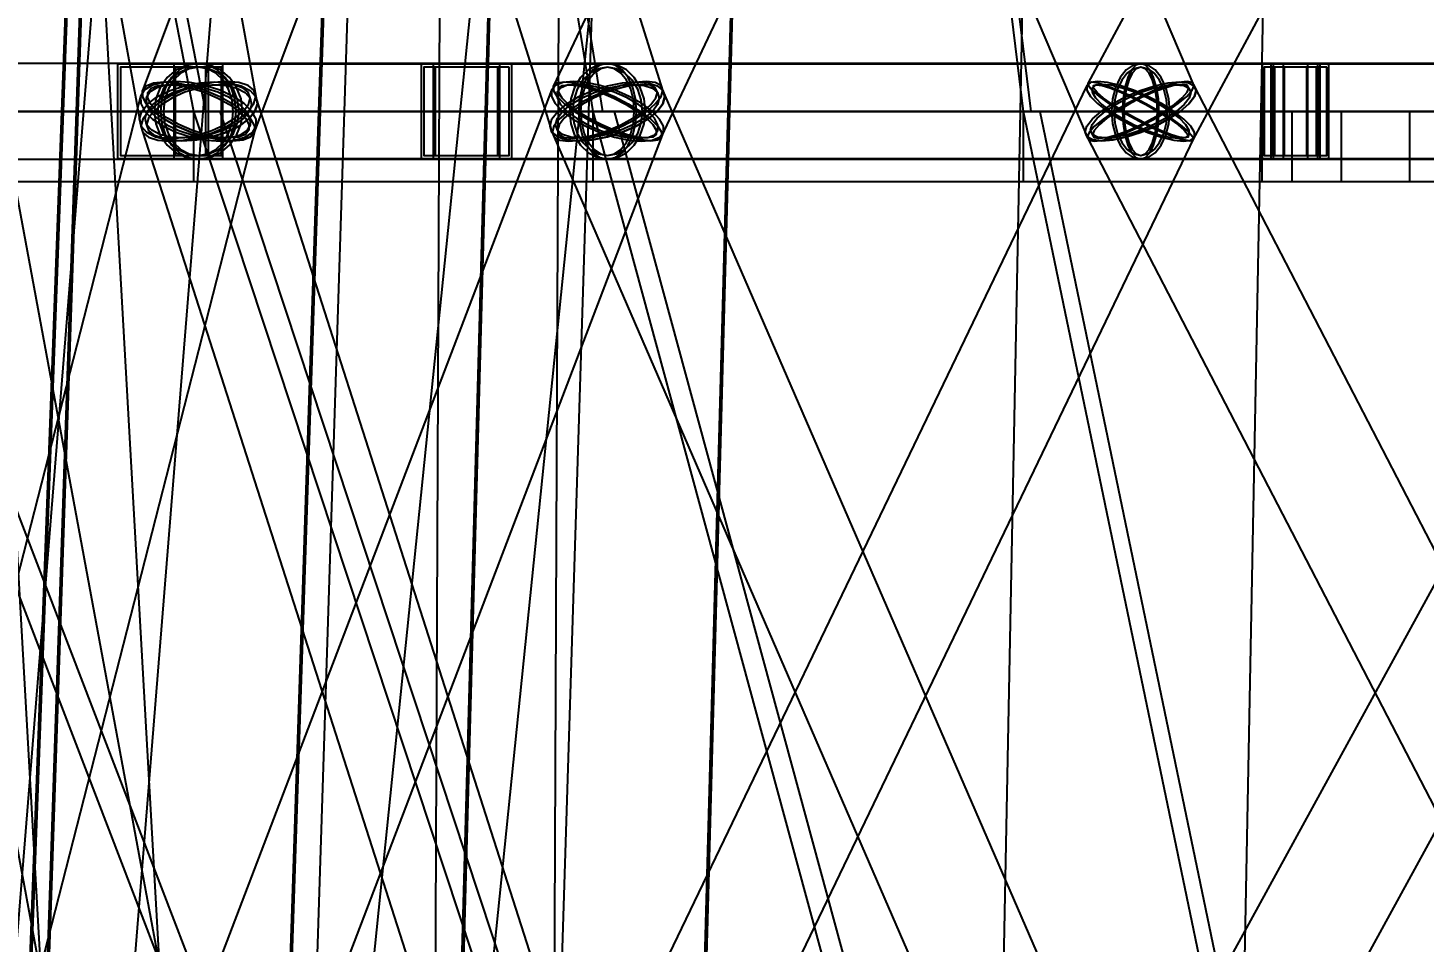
# Model space of a CAD drawing. Header units: millimetres. Extents: x -123812 to 252100, y -3000 to 639000.
# Drawn here: x -10203 to -4267, y 441468 to 445355 of the extents above; entities that cross this region are included whole.
import ezdxf

# ---------------------------------------------------------------- set-up
doc = ezdxf.new("R2010")
doc.units = ezdxf.units.MM
for name, color, linetype, lineweight in [('D-STR-DECK', 7, 'Continuous', 25), ('D-STR-DIM', 7, 'Continuous', 13), ('D-STR-STRC', 7, 'Continuous', 25)]:
    doc.layers.add(name, color=color, linetype=linetype, lineweight=lineweight)
doc.styles.add('OpenSansCondensed-Light', font='OpenSansCondensed-Light.ttf')
doc.styles.add('TOWER_UNICODE', font='Arial Unicode.ttf')
doc.dimstyles.new('EZDXF', dxfattribs={"dimtxt": 0.25, "dimasz": 0.175, "dimexe": 0.375, "dimexo": 0.125, "dimgap": 0.1, "dimtad": 1, "dimlfac": 100, "dimzin": 12, "dimdsep": 46, "dimtxsty": 'OpenSansCondensed-Light', "dimblk": 'ARCHTICK', "dimcen": 2.5, "dimazin": 3, "dimtfac": 0.5, "dimtmove": 2, "dimatfit": 3})

# ---------------------------------------------------------------- blocks, each defined once
blk = doc.blocks.new('_ARCHTICK')
at = {"color": 0, "linetype": 'BYBLOCK', "const_width": 0.15}
blk.add_lwpolyline([(-0.5, -0.5), (0.5, 0.5)], dxfattribs=at)

msp = doc.modelspace()

# ---------------------------------------------------------------- linework, layer by layer
at = {"layer": 'D-STR-DECK'}
for points in [[(-11030.9, 445000), (-13293.6, 455000), (-11396, 455000), (-9448, 445000)], [(-11030.9, 445000), (-13293.6, 455000), (-11396, 455000), (-9448, 445000)], [(-9496.7, 445000), (-11444.7, 455000), (-9360, 455000), (-7760, 445000)], [(-9496.7, 445000), (-11444.7, 455000), (-9360, 455000), (-7760, 445000)], [(-7800, 445000), (-9400, 455000), (-7163.8, 455000), (-5939.2, 445000)], [(-7800, 445000), (-9400, 455000), (-7163.8, 455000), (-5939.2, 445000)], [(-5969.9, 445000), (-7194.4, 455000), (-4845.1, 455000), (-4016.9, 445000)], [(-5969.9, 445000), (-7194.4, 455000), (-4845.1, 455000), (-4016.9, 445000)], [(-15600, 444700), (-15600, 445000), (-4957.2, 445000), (-4957.2, 444700)], [(-15600, 444700), (-15600, 445000), (-4957.2, 445000), (-4957.2, 444700)], [(-15466.5, 444700), (-15466.5, 445000), (-4829.6, 445000), (-4829.6, 444700)], [(-15466.5, 444700), (-15466.5, 445000), (-4829.6, 445000), (-4829.6, 444700)], [(-15068.4, 444700), (-15068.4, 445000), (-4619.4, 445000), (-4619.4, 444700)], [(-15068.4, 444700), (-15068.4, 445000), (-4619.4, 445000), (-4619.4, 444700)], [(-14412.5, 444700), (-14412.5, 445000), (-4330.1, 445000), (-4330.1, 444700)], [(-14412.5, 444700), (-14412.5, 445000), (-4330.1, 445000), (-4330.1, 444700)], [(-13510, 444700), (-13510, 445000), (-3966.8, 445000), (-3966.8, 444700)], [(-13510, 444700), (-13510, 445000), (-3966.8, 445000), (-3966.8, 444700)], [(-9361.6, 438000), (-12376.3, 445000), (-10903.6, 445000), (-8216.6, 438000)], [(-9361.6, 438000), (-12376.3, 445000), (-10903.6, 445000), (-8216.6, 438000)], [(-12376.3, 444700), (-12376.3, 445000), (-3535.5, 445000), (-3535.5, 444700)], [(-12376.3, 444700), (-12376.3, 445000), (-3535.5, 445000), (-3535.5, 444700)], [(-8343.9, 438000), (-11030.9, 445000), (-9387.1, 445000), (-7073.8, 438000)], [(-8343.9, 438000), (-11030.9, 445000), (-9387.1, 445000), (-7073.8, 438000)], [(-11030.9, 444700), (-11030.9, 445000), (-3043.8, 445000), (-3043.8, 444700)], [(-11030.9, 444700), (-11030.9, 445000), (-3043.8, 445000), (-3043.8, 444700)], [(-7183.4, 438000), (-9496.7, 445000), (-7710, 445000), (-5810, 438000)], [(-7183.4, 438000), (-9496.7, 445000), (-7710, 445000), (-5810, 438000)], [(-9496.7, 444700), (-9496.7, 445000), (-2500, 445000), (-2500, 444700)], [(-9496.7, 444700), (-9496.7, 445000), (-2500, 445000), (-2500, 444700)], [(-5900, 438000), (-7800, 445000), (-5901, 445000), (-4446.8, 438000)], [(-5900, 438000), (-7800, 445000), (-5901, 445000), (-4446.8, 438000)], [(-7800, 444700), (-7800, 445000), (-1913.4, 445000), (-1913.4, 444700)], [(-7800, 444700), (-7800, 445000), (-1913.4, 445000), (-1913.4, 444700)], [(-4515.7, 438000), (-5969.9, 445000), (-3991, 445000), (-3007.5, 438000)], [(-4515.7, 438000), (-5969.9, 445000), (-3991, 445000), (-3007.5, 438000)], [(-5969.9, 444700), (-5969.9, 445000), (-1294.1, 445000), (-1294.1, 444700)], [(-5969.9, 444700), (-5969.9, 445000), (-1294.1, 445000), (-1294.1, 444700)]]:
    msp.add_lwpolyline(points, close=True, dxfattribs=at)
at = {"layer": 'D-STR-STRC'}
for points in [[(-7839.4, 450088.7), (-9716.2, 445088.7), (-9716.2, 445062.7), (-9700, 445032.5), (-9668.7, 445000), (-9624.4, 444967.5), (-9570.2, 444937.3), (-9509.6, 444911.3), (-9446.9, 444891.4), (-9386.4, 444878.9), (-9332.1, 444874.6), (-9287.8, 444878.9), (-9256.4, 444891.4), (-9240.1, 444911.3), (-7363.4, 449911.3)], [(-5604.6, 450108.6), (-7968.5, 445108.6), (-7968.4, 445088.7), (-7952.6, 445062.7), (-7922.3, 445032.5), (-7879.5, 445000), (-7827.1, 444967.5), (-7768.7, 444937.3), (-7708.2, 444911.3), (-7649.9, 444891.4), (-7597.6, 444878.9), (-7554.9, 444874.6), (-7524.8, 444878.9), (-7509.3, 444891.4), (-5145.4, 449891.4)], [(-7828.9, 449891.4), (-5699.7, 444891.4), (-5675.8, 444878.9), (-5637.9, 444874.6), (-5588.8, 444878.9), (-5531.8, 444891.4), (-5470.6, 444911.3), (-5409.6, 444937.3), (-5352.9, 444967.5), (-5304.3, 445000), (-5267.1, 445032.5), (-5243.9, 445062.7), (-5236.3, 445088.7), (-5244.7, 445108.6), (-7373.9, 450108.6)], [(-3005.5, 450121.1), (-5695.4, 445121.1), (-5694, 445108.6), (-5677.6, 445088.7), (-5647.1, 445062.7), (-5604.7, 445032.5), (-5553.3, 445000), (-5496.3, 444967.5), (-5437.7, 444937.3), (-5381.5, 444911.3), (-5331.4, 444891.4), (-5291, 444878.9), (-5262.9, 444874.6), (-5249, 444878.9), (-2559.1, 449878.9)], [(-11069.6, 424979.8), (-9056.6, 449979.8), (-9065.2, 449986.6), (-9090.5, 449994.3), (-9130.7, 450002.5), (-9183.2, 450010.4), (-9244.2, 450017.6), (-9309.8, 450023.7), (-9375.3, 450028.1), (-9436.4, 450030.6), (-9488.8, 450031), (-9529, 450029.3), (-9554.3, 450025.7), (-9563, 450020.2), (-11576, 425020.2)], [(-8719.4, 425014.2), (-10130.1, 450014.2), (-10138.7, 450020), (-10164.1, 450024.4), (-10204.4, 450027.2), (-10256.9, 450028.1), (-10318.1, 450027.1), (-10383.7, 450024.3), (-10449.3, 450019.8), (-10510.5, 450013.9), (-10563, 450007.1), (-10603.3, 449999.8), (-10628.7, 449992.6), (-10637.3, 449985.8), (-9226.6, 424985.8)], [(-10634.5, 449967.5), (-9728.9, 444967.5), (-9721.9, 444937.3), (-9698.2, 444911.3), (-9659.6, 444891.4), (-9608.5, 444878.9), (-9548.6, 444874.6), (-9483.9, 444878.9), (-9418.8, 444891.4), (-9357.8, 444911.3), (-9304.9, 444937.3), (-9263.9, 444967.5), (-9237.4, 445000), (-9227.4, 445032.5), (-10132.9, 450032.5)], [(-9899, 424974.3), (-7348.7, 449974.3), (-7357.3, 449979.8), (-7382.6, 449986.6), (-7422.7, 449994.3), (-7475.1, 450002.4), (-7536, 450010.4), (-7601.4, 450017.6), (-7666.8, 450023.7), (-7727.7, 450028.1), (-7780.1, 450030.6), (-7820.2, 450031), (-7845.5, 450029.3), (-7854.1, 450025.7), (-10404.4, 425025.7)], [(-9554.1, 449937.3), (-7983.2, 444937.3), (-7974.9, 444911.3), (-7950.5, 444891.4), (-7911.7, 444878.9), (-7861.1, 444874.6), (-7802.2, 444878.9), (-7739, 444891.4), (-7675.8, 444911.3), (-7616.8, 444937.3), (-7566.2, 444967.5), (-7527.3, 445000), (-7502.9, 445032.5), (-7494.6, 445062.7), (-9065.4, 450062.7)], [(-8034.9, 424998.9), (-7925.5, 449998.9), (-7934.1, 450008.2), (-7959.5, 450017), (-7999.9, 450024.6), (-8052.5, 450030.5), (-8113.7, 450034.4), (-8179.5, 450035.9), (-8245.2, 450034.9), (-8306.5, 450031.6), (-8359.1, 450026.1), (-8399.5, 450018.9), (-8424.8, 450010.3), (-8433.5, 450001.1), (-8542.9, 425001.1)], [(-10571.5, 444796.8), (-9478.2, 444796.8), (-9429.6, 444803.7), (-9384.3, 444824), (-9345.4, 444856.3), (-9315.6, 444898.4), (-9296.8, 444947.4), (-9290.4, 445000), (-9296.8, 445052.6), (-9315.6, 445101.6), (-9345.4, 445143.7), (-9384.3, 445176), (-9429.6, 445196.3), (-9478.2, 445203.2), (-10571.5, 445203.2)], [(-10571.5, 444796.8), (-9478.2, 444796.8), (-9429.6, 444803.7), (-9384.3, 444824), (-9345.4, 444856.3), (-9315.6, 444898.4), (-9296.8, 444947.4), (-9290.4, 445000), (-9296.8, 445052.6), (-9315.6, 445101.6), (-9345.4, 445143.7), (-9384.3, 445176), (-9429.6, 445196.3), (-9478.2, 445203.2), (-10571.5, 445203.2)], [(-2832.6, 445203.2), (-5472.2, 445203.2), (-5492.3, 445196.3), (-5511.1, 445176), (-5527.2, 445143.7), (-5539.6, 445101.6), (-5547.3, 445052.6), (-5550, 445000), (-5547.3, 444947.4), (-5539.6, 444898.4), (-5527.2, 444856.3), (-5511.1, 444824), (-5492.3, 444803.7), (-5472.2, 444796.8), (-2832.6, 444796.8)], [(-2832.6, 445203.2), (-5472.2, 445203.2), (-5492.3, 445196.3), (-5511.1, 445176), (-5527.2, 445143.7), (-5539.6, 445101.6), (-5547.3, 445052.6), (-5550, 445000), (-5547.3, 444947.4), (-5539.6, 444898.4), (-5527.2, 444856.3), (-5511.1, 444824), (-5492.3, 444803.7), (-5472.2, 444796.8), (-2832.6, 444796.8)], [(-10513.4, 439936.5), (-9232.2, 444936.5), (-9233, 444967.1), (-9250.5, 445000), (-9283.5, 445032.9), (-9329.8, 445063.5), (-9386.2, 445089.9), (-9448.8, 445110), (-9513.5, 445122.7), (-9575.7, 445127.1), (-9631.3, 445122.7), (-9676.5, 445110), (-9708.1, 445089.9), (-9724.1, 445063.5), (-11005.3, 440063.5)], [(-9409, 439910.1), (-7501.3, 444910.1), (-7501.1, 444936.5), (-7517.1, 444967.1), (-7548.1, 445000), (-7592.2, 445032.9), (-7646.3, 445063.5), (-7706.7, 445089.9), (-7769.3, 445110), (-7829.8, 445122.7), (-7884.1, 445127.1), (-7928.5, 445122.7), (-7960, 445110), (-7976.5, 445089.9), (-9884.1, 440089.9)], [(-7640.7, 440089.9), (-9242.5, 445089.9), (-9266.9, 445110), (-9305.7, 445122.7), (-9356.2, 445127.1), (-9415.1, 445122.7), (-9478.3, 445110), (-9541.4, 445089.9), (-9600.3, 445063.5), (-9650.8, 445032.9), (-9689.5, 445000), (-9713.9, 444967.1), (-9722.2, 444936.5), (-9713.9, 444910.1), (-8112.1, 439910.1)], [(-7647.5, 439890), (-5243.3, 444890), (-5243.2, 444910.1), (-5258.7, 444936.5), (-5288.8, 444967.1), (-5331.4, 445000), (-5383.6, 445032.9), (-5441.8, 445063.5), (-5502.1, 445089.9), (-5560.3, 445110), (-5612.6, 445122.7), (-5655.2, 445127.1), (-5685.5, 445122.7), (-5701.1, 445110), (-8105.3, 440110)], [(-5342.5, 440110), (-7512, 445110), (-7535.9, 445122.7), (-7573.7, 445127.1), (-7622.8, 445122.7), (-7679.7, 445110), (-7740.7, 445089.9), (-7801.6, 445063.5), (-7858.2, 445032.9), (-7906.6, 445000), (-7943.6, 444967.1), (-7966.7, 444936.5), (-7974.3, 444910.1), (-7965.8, 444890), (-5796.3, 439890)], [(-3054.9, 445122.7), (-5791.7, 440122.7), (-5790.5, 440110), (-5774.3, 440089.9), (-5744.1, 440063.5), (-5701.9, 440032.9), (-5650.8, 440000), (-5594.1, 439967.1), (-5535.7, 439936.5), (-5479.6, 439910.1), (-5429.7, 439890), (-5389.2, 439877.3), (-5361.1, 439872.9), (-5347.1, 439877.3), (-2610.3, 444877.3)], [(-2655.9, 440110), (-5245.2, 445110), (-5252.7, 445122.7), (-5275.1, 445127.1), (-5311, 445122.7), (-5357.8, 445110), (-5412.5, 445089.9), (-5471.2, 445063.5), (-5530, 445032.9), (-5584.9, 445000), (-5632, 444967.1), (-5668.3, 444936.5), (-5691.3, 444910.1), (-5699.3, 444890), (-3110, 439890)], [(-10822.2, 444967.1), (-9897.2, 439967.1), (-9890.2, 439936.5), (-9866.5, 439910.1), (-9827.9, 439890), (-9776.9, 439877.3), (-9717, 439872.9), (-9652.3, 439877.3), (-9587.2, 439890), (-9526.2, 439910.1), (-9473.4, 439936.5), (-9432.4, 439967.1), (-9405.9, 440000), (-9395.9, 440032.9), (-10320.9, 445032.9)]]:
    msp.add_lwpolyline(points, dxfattribs=at)
for points in [[(-11091.5, 445000), (-10051.5, 445000), (-9864.9, 450000), (-10902.5, 450000)], [(-11084.4, 445000), (-10058.6, 445000), (-9871.3, 450000), (-10896.1, 450000)], [(-9998.2, 445000), (-8958.2, 445000), (-8790.9, 450000), (-9828.6, 450000)], [(-9991.1, 445000), (-8965.3, 445000), (-8797.4, 450000), (-9822.2, 450000)], [(-8858.2, 445000), (-7818.2, 445000), (-7660.6, 450000), (-8698.3, 450000)], [(-8258.9, 445000), (-7218.9, 445000), (-7082.6, 450000), (-8120.2, 450000)], [(-8251.8, 445000), (-7226, 445000), (-7089, 450000), (-8113.8, 450000)], [(-5985.1, 445000), (-4959.3, 445000), (-4862.6, 450000), (-5887.4, 450000)], [(-5985.1, 445000), (-4959.3, 445000), (-4862.6, 450000), (-5887.4, 450000)], [(-9821.3, 444800), (-8145, 444800), (-8145, 445200), (-9821.3, 445200)], [(-9434.9, 445200), (-9821.3, 445200), (-9821.3, 444800), (-9434.9, 444800)], [(-9821.3, 444800), (-8145, 444800), (-8145, 445200), (-9821.3, 445200)], [(-9434.9, 445200), (-9821.3, 445200), (-9821.3, 444800), (-9434.9, 444800)], [(-9665.9, 445000), (-9659.5, 444947.4), (-9640.7, 444898.4), (-9610.9, 444856.3), (-9572, 444824), (-9526.8, 444803.7), (-9478.2, 444796.8), (-9429.6, 444803.7), (-9384.3, 444824), (-9345.4, 444856.3), (-9315.6, 444898.4), (-9296.8, 444947.4), (-9290.4, 445000), (-9296.8, 445052.6), (-9315.6, 445101.6), (-9345.4, 445143.7), (-9384.3, 445176), (-9429.6, 445196.3), (-9478.2, 445203.2), (-9526.8, 445196.3), (-9572, 445176), (-9610.9, 445143.7), (-9640.7, 445101.6), (-9659.5, 445052.6)], [(-9665.9, 445000), (-9659.5, 444947.4), (-9640.7, 444898.4), (-9610.9, 444856.3), (-9572, 444824), (-9526.8, 444803.7), (-9478.2, 444796.8), (-9429.6, 444803.7), (-9384.3, 444824), (-9345.4, 444856.3), (-9315.6, 444898.4), (-9296.8, 444947.4), (-9290.4, 445000), (-9296.8, 445052.6), (-9315.6, 445101.6), (-9345.4, 445143.7), (-9384.3, 445176), (-9429.6, 445196.3), (-9478.2, 445203.2), (-9526.8, 445196.3), (-9572, 445176), (-9610.9, 445143.7), (-9640.7, 445101.6), (-9659.5, 445052.6)], [(-9639.4, 445000), (-9633.9, 444947.4), (-9617.8, 444898.4), (-9592.2, 444856.3), (-9558.8, 444824), (-9519.9, 444803.7), (-9478.2, 444796.8), (-7738.9, 444796.8), (-7697.2, 444803.7), (-7658.3, 444824), (-7624.9, 444856.3), (-7599.3, 444898.4), (-7583.2, 444947.4), (-7577.7, 445000), (-7583.2, 445052.6), (-7599.3, 445101.6), (-7624.9, 445143.7), (-7658.3, 445176), (-7697.2, 445196.3), (-7738.9, 445203.2), (-9478.2, 445203.2), (-9519.9, 445196.3), (-9558.8, 445176), (-9592.2, 445143.7), (-9617.8, 445101.6), (-9633.9, 445052.6)], [(-9639.4, 445000), (-9633.9, 444947.4), (-9617.8, 444898.4), (-9592.2, 444856.3), (-9558.8, 444824), (-9519.9, 444803.7), (-9478.2, 444796.8), (-9436.4, 444803.7), (-9397.6, 444824), (-9364.2, 444856.3), (-9338.6, 444898.4), (-9322.5, 444947.4), (-9317, 445000), (-9322.5, 445052.6), (-9338.6, 445101.6), (-9364.2, 445143.7), (-9397.6, 445176), (-9436.4, 445196.3), (-9478.2, 445203.2), (-9519.9, 445196.3), (-9558.8, 445176), (-9592.2, 445143.7), (-9617.8, 445101.6), (-9633.9, 445052.6)], [(-9639.4, 445000), (-9633.9, 444947.4), (-9617.8, 444898.4), (-9592.2, 444856.3), (-9558.8, 444824), (-9519.9, 444803.7), (-9478.2, 444796.8), (-7738.9, 444796.8), (-7697.2, 444803.7), (-7658.3, 444824), (-7624.9, 444856.3), (-7599.3, 444898.4), (-7583.2, 444947.4), (-7577.7, 445000), (-7583.2, 445052.6), (-7599.3, 445101.6), (-7624.9, 445143.7), (-7658.3, 445176), (-7697.2, 445196.3), (-7738.9, 445203.2), (-9478.2, 445203.2), (-9519.9, 445196.3), (-9558.8, 445176), (-9592.2, 445143.7), (-9617.8, 445101.6), (-9633.9, 445052.6)], [(-9639.4, 445000), (-9633.9, 444947.4), (-9617.8, 444898.4), (-9592.2, 444856.3), (-9558.8, 444824), (-9519.9, 444803.7), (-9478.2, 444796.8), (-9436.4, 444803.7), (-9397.6, 444824), (-9364.2, 444856.3), (-9338.6, 444898.4), (-9322.5, 444947.4), (-9317, 445000), (-9322.5, 445052.6), (-9338.6, 445101.6), (-9364.2, 445143.7), (-9397.6, 445176), (-9436.4, 445196.3), (-9478.2, 445203.2), (-9519.9, 445196.3), (-9558.8, 445176), (-9592.2, 445143.7), (-9617.8, 445101.6), (-9633.9, 445052.6)], [(-9582.9, 444800), (-4709.3, 444800), (-4709.3, 445200), (-9582.9, 445200)], [(-9373.5, 445200), (-9582.9, 445200), (-9582.9, 444800), (-9373.5, 444800)], [(-8145, 445200), (-8531.4, 445200), (-8531.4, 444800), (-8145, 444800)], [(-8145, 445200), (-8531.4, 445200), (-8531.4, 444800), (-8145, 444800)], [(-8479.6, 444800), (-4672.6, 444800), (-4672.6, 445200), (-8479.6, 445200)], [(-8196.8, 445200), (-8479.6, 445200), (-8479.6, 444800), (-8196.8, 444800)], [(-8479.6, 444800), (-4672.6, 444800), (-4672.6, 445200), (-8479.6, 445200)], [(-8196.8, 445200), (-8479.6, 445200), (-8479.6, 444800), (-8196.8, 444800)], [(-7900.1, 445000), (-7894.6, 444947.4), (-7878.5, 444898.4), (-7852.9, 444856.3), (-7819.5, 444824), (-7780.6, 444803.7), (-7738.9, 444796.8), (-7697.2, 444803.7), (-7658.3, 444824), (-7624.9, 444856.3), (-7599.3, 444898.4), (-7583.2, 444947.4), (-7577.7, 445000), (-7583.2, 445052.6), (-7599.3, 445101.6), (-7624.9, 445143.7), (-7658.3, 445176), (-7697.2, 445196.3), (-7738.9, 445203.2), (-7780.6, 445196.3), (-7819.5, 445176), (-7852.9, 445143.7), (-7878.5, 445101.6), (-7894.6, 445052.6)], [(-7900.1, 445000), (-7894.6, 444947.4), (-7878.5, 444898.4), (-7852.9, 444856.3), (-7819.5, 444824), (-7780.6, 444803.7), (-7738.9, 444796.8), (-7697.2, 444803.7), (-7658.3, 444824), (-7624.9, 444856.3), (-7599.3, 444898.4), (-7583.2, 444947.4), (-7577.7, 445000), (-7583.2, 445052.6), (-7599.3, 445101.6), (-7624.9, 445143.7), (-7658.3, 445176), (-7697.2, 445196.3), (-7738.9, 445203.2), (-7780.6, 445196.3), (-7819.5, 445176), (-7852.9, 445143.7), (-7878.5, 445101.6), (-7894.6, 445052.6)], [(-7862.6, 445000), (-7858.4, 444947.4), (-7846, 444898.4), (-7826.4, 444856.3), (-7800.7, 444824), (-7770.9, 444803.7), (-7738.9, 444796.8), (-5472.2, 444796.8), (-5440.2, 444803.7), (-5410.4, 444824), (-5384.8, 444856.3), (-5365.1, 444898.4), (-5352.7, 444947.4), (-5348.5, 445000), (-5352.7, 445052.6), (-5365.1, 445101.6), (-5384.8, 445143.7), (-5410.4, 445176), (-5440.2, 445196.3), (-5472.2, 445203.2), (-7738.9, 445203.2), (-7770.9, 445196.3), (-7800.7, 445176), (-7826.4, 445143.7), (-7846, 445101.6), (-7858.4, 445052.6)], [(-7862.6, 445000), (-7858.4, 444947.4), (-7846, 444898.4), (-7826.4, 444856.3), (-7800.7, 444824), (-7770.9, 444803.7), (-7738.9, 444796.8), (-7706.9, 444803.7), (-7677, 444824), (-7651.4, 444856.3), (-7631.8, 444898.4), (-7619.4, 444947.4), (-7615.2, 445000), (-7619.4, 445052.6), (-7631.8, 445101.6), (-7651.4, 445143.7), (-7677, 445176), (-7706.9, 445196.3), (-7738.9, 445203.2), (-7770.9, 445196.3), (-7800.7, 445176), (-7826.4, 445143.7), (-7846, 445101.6), (-7858.4, 445052.6)], [(-7862.6, 445000), (-7858.4, 444947.4), (-7846, 444898.4), (-7826.4, 444856.3), (-7800.7, 444824), (-7770.9, 444803.7), (-7738.9, 444796.8), (-5472.2, 444796.8), (-5440.2, 444803.7), (-5410.4, 444824), (-5384.8, 444856.3), (-5365.1, 444898.4), (-5352.7, 444947.4), (-5348.5, 445000), (-5352.7, 445052.6), (-5365.1, 445101.6), (-5384.8, 445143.7), (-5410.4, 445176), (-5440.2, 445196.3), (-5472.2, 445203.2), (-7738.9, 445203.2), (-7770.9, 445196.3), (-7800.7, 445176), (-7826.4, 445143.7), (-7846, 445101.6), (-7858.4, 445052.6)], [(-7862.6, 445000), (-7858.4, 444947.4), (-7846, 444898.4), (-7826.4, 444856.3), (-7800.7, 444824), (-7770.9, 444803.7), (-7738.9, 444796.8), (-7706.9, 444803.7), (-7677, 444824), (-7651.4, 444856.3), (-7631.8, 444898.4), (-7619.4, 444947.4), (-7615.2, 445000), (-7619.4, 445052.6), (-7631.8, 445101.6), (-7651.4, 445143.7), (-7677, 445176), (-7706.9, 445196.3), (-7738.9, 445203.2), (-7770.9, 445196.3), (-7800.7, 445176), (-7826.4, 445143.7), (-7846, 445101.6), (-7858.4, 445052.6)], [(-5595.9, 445000), (-5591.7, 444947.4), (-5579.3, 444898.4), (-5559.7, 444856.3), (-5534.1, 444824), (-5504.2, 444803.7), (-5472.2, 444796.8), (-5440.2, 444803.7), (-5410.4, 444824), (-5384.8, 444856.3), (-5365.1, 444898.4), (-5352.7, 444947.4), (-5348.5, 445000), (-5352.7, 445052.6), (-5365.1, 445101.6), (-5384.8, 445143.7), (-5410.4, 445176), (-5440.2, 445196.3), (-5472.2, 445203.2), (-5504.2, 445196.3), (-5534.1, 445176), (-5559.7, 445143.7), (-5579.3, 445101.6), (-5591.7, 445052.6)], [(-5595.9, 445000), (-5591.7, 444947.4), (-5579.3, 444898.4), (-5559.7, 444856.3), (-5534.1, 444824), (-5504.2, 444803.7), (-5472.2, 444796.8), (-5440.2, 444803.7), (-5410.4, 444824), (-5384.8, 444856.3), (-5365.1, 444898.4), (-5352.7, 444947.4), (-5348.5, 445000), (-5352.7, 445052.6), (-5365.1, 445101.6), (-5384.8, 445143.7), (-5410.4, 445176), (-5440.2, 445196.3), (-5472.2, 445203.2), (-5504.2, 445196.3), (-5534.1, 445176), (-5559.7, 445143.7), (-5579.3, 445101.6), (-5591.7, 445052.6)], [(-5550, 445000), (-5547.3, 444947.4), (-5539.6, 444898.4), (-5527.2, 444856.3), (-5511.1, 444824), (-5492.3, 444803.7), (-5472.2, 444796.8), (-5452.1, 444803.7), (-5433.3, 444824), (-5417.2, 444856.3), (-5404.9, 444898.4), (-5397.1, 444947.4), (-5394.5, 445000), (-5397.1, 445052.6), (-5404.9, 445101.6), (-5417.2, 445143.7), (-5433.3, 445176), (-5452.1, 445196.3), (-5472.2, 445203.2), (-5492.3, 445196.3), (-5511.1, 445176), (-5527.2, 445143.7), (-5539.6, 445101.6), (-5547.3, 445052.6)], [(-5550, 445000), (-5547.3, 444947.4), (-5539.6, 444898.4), (-5527.2, 444856.3), (-5511.1, 444824), (-5492.3, 444803.7), (-5472.2, 444796.8), (-5452.1, 444803.7), (-5433.3, 444824), (-5417.2, 444856.3), (-5404.9, 444898.4), (-5397.1, 444947.4), (-5394.5, 445000), (-5397.1, 445052.6), (-5404.9, 445101.6), (-5417.2, 445143.7), (-5433.3, 445176), (-5452.1, 445196.3), (-5472.2, 445203.2), (-5492.3, 445196.3), (-5511.1, 445176), (-5527.2, 445143.7), (-5539.6, 445101.6), (-5547.3, 445052.6)], [(-4672.6, 445200), (-4955.5, 445200), (-4955.5, 444800), (-4672.6, 444800)], [(-4672.6, 445200), (-4955.5, 445200), (-4955.5, 444800), (-4672.6, 444800)], [(-4709.3, 445200), (-4918.8, 445200), (-4918.8, 444800), (-4709.3, 444800)], [(-4909.3, 444800), (95.2, 444800), (95.2, 445200), (-4909.3, 445200)], [(-4718.8, 445200), (-4909.3, 445200), (-4909.3, 444800), (-4718.8, 444800)], [(-4865.8, 444800), (51.8, 444800), (51.8, 445200), (-4865.8, 445200)], [(-4762.3, 445200), (-4865.8, 445200), (-4865.8, 444800), (-4762.3, 444800)], [(-4865.8, 444800), (51.8, 444800), (51.8, 445200), (-4865.8, 445200)], [(-4762.3, 445200), (-4865.8, 445200), (-4865.8, 444800), (-4762.3, 444800)], [(-9446.5, 445188), (-9809.7, 445188), (-9809.7, 444812), (-9446.5, 444812)], [(-9446.5, 445188), (-9809.7, 445188), (-9809.7, 444812), (-9446.5, 444812)], [(-9651.1, 445000), (-9645.2, 444951.5), (-9627.9, 444906.4), (-9600.5, 444867.6), (-9564.6, 444837.9), (-9522.9, 444819.2), (-9478.2, 444812.8), (-9433.4, 444819.2), (-9391.7, 444837.9), (-9355.9, 444867.6), (-9328.4, 444906.4), (-9311.1, 444951.5), (-9305.2, 445000), (-9311.1, 445048.5), (-9328.4, 445093.6), (-9355.9, 445132.4), (-9391.7, 445162.1), (-9433.4, 445180.8), (-9478.2, 445187.2), (-9522.9, 445180.8), (-9564.6, 445162.1), (-9600.5, 445132.4), (-9627.9, 445093.6), (-9645.2, 445048.5)], [(-9651.1, 445000), (-9645.2, 444951.5), (-9627.9, 444906.4), (-9600.5, 444867.6), (-9564.6, 444837.9), (-9522.9, 444819.2), (-9478.2, 444812.8), (-9433.4, 444819.2), (-9391.7, 444837.9), (-9355.9, 444867.6), (-9328.4, 444906.4), (-9311.1, 444951.5), (-9305.2, 445000), (-9311.1, 445048.5), (-9328.4, 445093.6), (-9355.9, 445132.4), (-9391.7, 445162.1), (-9433.4, 445180.8), (-9478.2, 445187.2), (-9522.9, 445180.8), (-9564.6, 445162.1), (-9600.5, 445132.4), (-9627.9, 445093.6), (-9645.2, 445048.5)], [(-9626.7, 445000), (-9621.6, 444951.5), (-9606.8, 444906.4), (-9583.2, 444867.6), (-9552.4, 444837.9), (-9516.6, 444819.2), (-9478.2, 444812.8), (-9439.7, 444819.2), (-9403.9, 444837.9), (-9373.2, 444867.6), (-9349.5, 444906.4), (-9334.7, 444951.5), (-9329.7, 445000), (-9334.7, 445048.5), (-9349.5, 445093.6), (-9373.2, 445132.4), (-9403.9, 445162.1), (-9439.7, 445180.8), (-9478.2, 445187.2), (-9516.6, 445180.8), (-9552.4, 445162.1), (-9583.2, 445132.4), (-9606.8, 445093.6), (-9621.6, 445048.5)], [(-9626.7, 445000), (-9621.6, 444951.5), (-9606.8, 444906.4), (-9583.2, 444867.6), (-9552.4, 444837.9), (-9516.6, 444819.2), (-9478.2, 444812.8), (-9439.7, 444819.2), (-9403.9, 444837.9), (-9373.2, 444867.6), (-9349.5, 444906.4), (-9334.7, 444951.5), (-9329.7, 445000), (-9334.7, 445048.5), (-9349.5, 445093.6), (-9373.2, 445132.4), (-9403.9, 445162.1), (-9439.7, 445180.8), (-9478.2, 445187.2), (-9516.6, 445180.8), (-9552.4, 445162.1), (-9583.2, 445132.4), (-9606.8, 445093.6), (-9621.6, 445048.5)], [(-9379.7, 445188), (-9576.6, 445188), (-9576.6, 444812), (-9379.7, 444812)], [(-8156.6, 445188), (-8519.8, 445188), (-8519.8, 444812), (-8156.6, 444812)], [(-8156.6, 445188), (-8519.8, 445188), (-8519.8, 444812), (-8156.6, 444812)], [(-8205.3, 445188), (-8471.1, 445188), (-8471.1, 444812), (-8205.3, 444812)], [(-8205.3, 445188), (-8471.1, 445188), (-8471.1, 444812), (-8205.3, 444812)], [(-7887.4, 445000), (-7882.3, 444951.5), (-7867.5, 444906.4), (-7843.9, 444867.6), (-7813.1, 444837.9), (-7777.3, 444819.2), (-7738.9, 444812.8), (-7700.5, 444819.2), (-7664.6, 444837.9), (-7633.9, 444867.6), (-7610.3, 444906.4), (-7595.4, 444951.5), (-7590.4, 445000), (-7595.4, 445048.5), (-7610.3, 445093.6), (-7633.9, 445132.4), (-7664.6, 445162.1), (-7700.5, 445180.8), (-7738.9, 445187.2), (-7777.3, 445180.8), (-7813.1, 445162.1), (-7843.9, 445132.4), (-7867.5, 445093.6), (-7882.3, 445048.5)], [(-7887.4, 445000), (-7882.3, 444951.5), (-7867.5, 444906.4), (-7843.9, 444867.6), (-7813.1, 444837.9), (-7777.3, 444819.2), (-7738.9, 444812.8), (-7700.5, 444819.2), (-7664.6, 444837.9), (-7633.9, 444867.6), (-7610.3, 444906.4), (-7595.4, 444951.5), (-7590.4, 445000), (-7595.4, 445048.5), (-7610.3, 445093.6), (-7633.9, 445132.4), (-7664.6, 445162.1), (-7700.5, 445180.8), (-7738.9, 445187.2), (-7777.3, 445180.8), (-7813.1, 445162.1), (-7843.9, 445132.4), (-7867.5, 445093.6), (-7882.3, 445048.5)], [(-7852.9, 445000), (-7849, 444951.5), (-7837.6, 444906.4), (-7819.5, 444867.6), (-7795.9, 444837.9), (-7768.4, 444819.2), (-7738.9, 444812.8), (-7709.4, 444819.2), (-7681.9, 444837.9), (-7658.3, 444867.6), (-7640.2, 444906.4), (-7628.8, 444951.5), (-7624.9, 445000), (-7628.8, 445048.5), (-7640.2, 445093.6), (-7658.3, 445132.4), (-7681.9, 445162.1), (-7709.4, 445180.8), (-7738.9, 445187.2), (-7768.4, 445180.8), (-7795.9, 445162.1), (-7819.5, 445132.4), (-7837.6, 445093.6), (-7849, 445048.5)], [(-7852.9, 445000), (-7849, 444951.5), (-7837.6, 444906.4), (-7819.5, 444867.6), (-7795.9, 444837.9), (-7768.4, 444819.2), (-7738.9, 444812.8), (-7709.4, 444819.2), (-7681.9, 444837.9), (-7658.3, 444867.6), (-7640.2, 444906.4), (-7628.8, 444951.5), (-7624.9, 445000), (-7628.8, 445048.5), (-7640.2, 445093.6), (-7658.3, 445132.4), (-7681.9, 445162.1), (-7709.4, 445180.8), (-7738.9, 445187.2), (-7768.4, 445180.8), (-7795.9, 445162.1), (-7819.5, 445132.4), (-7837.6, 445093.6), (-7849, 445048.5)], [(-5586.2, 445000), (-5582.3, 444951.5), (-5570.9, 444906.4), (-5552.8, 444867.6), (-5529.2, 444837.9), (-5501.7, 444819.2), (-5472.2, 444812.8), (-5442.7, 444819.2), (-5415.2, 444837.9), (-5391.6, 444867.6), (-5373.5, 444906.4), (-5362.1, 444951.5), (-5358.3, 445000), (-5362.1, 445048.5), (-5373.5, 445093.6), (-5391.6, 445132.4), (-5415.2, 445162.1), (-5442.7, 445180.8), (-5472.2, 445187.2), (-5501.7, 445180.8), (-5529.2, 445162.1), (-5552.8, 445132.4), (-5570.9, 445093.6), (-5582.3, 445048.5)], [(-5586.2, 445000), (-5582.3, 444951.5), (-5570.9, 444906.4), (-5552.8, 444867.6), (-5529.2, 444837.9), (-5501.7, 444819.2), (-5472.2, 444812.8), (-5442.7, 444819.2), (-5415.2, 444837.9), (-5391.6, 444867.6), (-5373.5, 444906.4), (-5362.1, 444951.5), (-5358.3, 445000), (-5362.1, 445048.5), (-5373.5, 445093.6), (-5391.6, 445132.4), (-5415.2, 445162.1), (-5442.7, 445180.8), (-5472.2, 445187.2), (-5501.7, 445180.8), (-5529.2, 445162.1), (-5552.8, 445132.4), (-5570.9, 445093.6), (-5582.3, 445048.5)], [(-5543.9, 445000), (-5541.4, 444951.5), (-5534.3, 444906.4), (-5522.9, 444867.6), (-5508, 444837.9), (-5490.8, 444819.2), (-5472.2, 444812.8), (-5453.7, 444819.2), (-5436.4, 444837.9), (-5421.6, 444867.6), (-5410.2, 444906.4), (-5403, 444951.5), (-5400.6, 445000), (-5403, 445048.5), (-5410.2, 445093.6), (-5421.6, 445132.4), (-5436.4, 445162.1), (-5453.7, 445180.8), (-5472.2, 445187.2), (-5490.8, 445180.8), (-5508, 445162.1), (-5522.9, 445132.4), (-5534.3, 445093.6), (-5541.4, 445048.5)], [(-5543.9, 445000), (-5541.4, 444951.5), (-5534.3, 444906.4), (-5522.9, 444867.6), (-5508, 444837.9), (-5490.8, 444819.2), (-5472.2, 444812.8), (-5453.7, 444819.2), (-5436.4, 444837.9), (-5421.6, 444867.6), (-5410.2, 444906.4), (-5403, 444951.5), (-5400.6, 445000), (-5403, 445048.5), (-5410.2, 445093.6), (-5421.6, 445132.4), (-5436.4, 445162.1), (-5453.7, 445180.8), (-5472.2, 445187.2), (-5490.8, 445180.8), (-5508, 445162.1), (-5522.9, 445132.4), (-5534.3, 445093.6), (-5541.4, 445048.5)], [(-4681.1, 445188), (-4947, 445188), (-4947, 444812), (-4681.1, 444812)], [(-4681.1, 445188), (-4947, 445188), (-4947, 444812), (-4681.1, 444812)], [(-4715.6, 445188), (-4912.5, 445188), (-4912.5, 444812), (-4715.6, 444812)], [(-4724.6, 445188), (-4903.6, 445188), (-4903.6, 444812), (-4724.6, 444812)], [(-4765.4, 445188), (-4862.7, 445188), (-4862.7, 444812), (-4765.4, 444812)], [(-4765.4, 445188), (-4862.7, 445188), (-4862.7, 444812), (-4765.4, 444812)], [(-9237.4, 445000), (-9263.9, 444967.5), (-9304.9, 444937.3), (-9357.8, 444911.3), (-9418.8, 444891.4), (-9483.9, 444878.9), (-9548.6, 444874.6), (-9608.5, 444878.9), (-9659.6, 444891.4), (-9698.2, 444911.3), (-9721.9, 444937.3), (-9728.9, 444967.5), (-9718.9, 445000), (-9692.4, 445032.5), (-9651.4, 445062.7), (-9598.6, 445088.7), (-9537.5, 445108.6), (-9472.4, 445121.1), (-9407.7, 445125.4), (-9347.8, 445121.1), (-9296.8, 445108.6), (-9258.1, 445088.7), (-9234.5, 445062.7), (-9227.4, 445032.5)], [(-9705.8, 445000), (-9672.8, 444967.1), (-9626.6, 444936.5), (-9570.2, 444910.1), (-9507.5, 444890), (-9442.9, 444877.3), (-9380.6, 444872.9), (-9325, 444877.3), (-9279.9, 444890), (-9248.2, 444910.1), (-9232.2, 444936.5), (-9233, 444967.1), (-9250.5, 445000), (-9283.5, 445032.9), (-9329.8, 445063.5), (-9386.2, 445089.9), (-9448.8, 445110), (-9513.5, 445122.7), (-9575.7, 445127.1), (-9631.3, 445122.7), (-9676.5, 445110), (-9708.1, 445089.9), (-9724.1, 445063.5), (-9723.3, 445032.9)], [(-9689.5, 445000), (-9713.9, 444967.1), (-9722.2, 444936.5), (-9713.9, 444910.1), (-9689.5, 444890), (-9650.7, 444877.3), (-9600.1, 444872.9), (-9541.2, 444877.3), (-9478.1, 444890), (-9414.9, 444910.1), (-9356.1, 444936.5), (-9305.5, 444967.1), (-9266.8, 445000), (-9242.4, 445032.9), (-9234.1, 445063.5), (-9242.5, 445089.9), (-9266.9, 445110), (-9305.7, 445122.7), (-9356.2, 445127.1), (-9415.1, 445122.7), (-9478.3, 445110), (-9541.4, 445089.9), (-9600.3, 445063.5), (-9650.8, 445032.9)], [(-9287.6, 445000), (-9256.3, 444967.5), (-9240.1, 444937.3), (-9240.1, 444911.3), (-9256.4, 444891.4), (-9287.8, 444878.9), (-9332.1, 444874.6), (-9386.4, 444878.9), (-9446.9, 444891.4), (-9509.6, 444911.3), (-9570.2, 444937.3), (-9624.4, 444967.5), (-9668.7, 445000), (-9700, 445032.5), (-9716.2, 445062.7), (-9716.2, 445088.7), (-9699.9, 445108.6), (-9668.6, 445121.1), (-9624.2, 445125.4), (-9569.9, 445121.1), (-9509.4, 445108.6), (-9446.7, 445088.7), (-9386.2, 445062.7), (-9331.9, 445032.5)], [(-9261.1, 445000), (-9285, 444970.7), (-9322, 444943.5), (-9369.6, 444920.1), (-9424.7, 444902.1), (-9483.4, 444890.8), (-9541.7, 444887), (-9595.7, 444890.8), (-9641.7, 444902.1), (-9676.6, 444920.1), (-9697.9, 444943.5), (-9704.2, 444970.7), (-9695.2, 445000), (-9671.4, 445029.3), (-9634.4, 445056.5), (-9586.7, 445079.9), (-9531.7, 445097.9), (-9473, 445109.2), (-9414.6, 445113), (-9360.6, 445109.2), (-9314.6, 445097.9), (-9279.8, 445079.9), (-9258.4, 445056.5), (-9252.1, 445029.3)], [(-9683.4, 445000), (-9653.7, 444970.3), (-9612, 444942.7), (-9561.1, 444919), (-9504.6, 444900.8), (-9446.4, 444889.3), (-9390.2, 444885.4), (-9340.1, 444889.3), (-9299.4, 444900.8), (-9270.9, 444919), (-9256.4, 444942.7), (-9257.2, 444970.3), (-9272.9, 445000), (-9302.7, 445029.7), (-9344.4, 445057.3), (-9395.2, 445081), (-9451.7, 445099.2), (-9510, 445110.7), (-9566.1, 445114.6), (-9616.2, 445110.7), (-9656.9, 445099.2), (-9685.5, 445081), (-9699.9, 445057.3), (-9699.2, 445029.7)], [(-9668.7, 445000), (-9690.7, 444970.3), (-9698.2, 444942.7), (-9690.7, 444919), (-9668.7, 444900.8), (-9633.7, 444889.3), (-9588.1, 444885.4), (-9535, 444889.3), (-9478.1, 444900.8), (-9421.1, 444919), (-9368.1, 444942.7), (-9322.5, 444970.3), (-9287.6, 445000), (-9265.6, 445029.7), (-9258.2, 445057.3), (-9265.7, 445081), (-9287.7, 445099.2), (-9322.6, 445110.7), (-9368.2, 445114.6), (-9421.3, 445110.7), (-9478.2, 445099.2), (-9535.2, 445081), (-9588.2, 445057.3), (-9633.8, 445029.7)], [(-9306.4, 445000), (-9278.1, 444970.7), (-9263.5, 444943.5), (-9263.6, 444920.1), (-9278.2, 444902.1), (-9306.5, 444890.8), (-9346.5, 444887), (-9395.4, 444890.8), (-9450, 444902.1), (-9506.5, 444920.1), (-9561.1, 444943.5), (-9610, 444970.7), (-9650, 445000), (-9678.2, 445029.3), (-9692.8, 445056.5), (-9692.8, 445079.9), (-9678.1, 445097.9), (-9649.8, 445109.2), (-9609.9, 445113), (-9560.9, 445109.2), (-9506.3, 445097.9), (-9449.8, 445079.9), (-9395.2, 445056.5), (-9346.3, 445029.3)], [(-7527.3, 445000), (-7566.2, 444967.5), (-7616.8, 444937.3), (-7675.8, 444911.3), (-7739, 444891.4), (-7802.2, 444878.9), (-7861.1, 444874.6), (-7911.7, 444878.9), (-7950.5, 444891.4), (-7974.9, 444911.3), (-7983.2, 444937.3), (-7974.9, 444967.5), (-7950.4, 445000), (-7911.6, 445032.5), (-7861, 445062.7), (-7802, 445088.7), (-7738.8, 445108.6), (-7675.6, 445121.1), (-7616.6, 445125.4), (-7566, 445121.1), (-7527.2, 445108.6), (-7502.9, 445088.7), (-7494.6, 445062.7), (-7502.9, 445032.5)], [(-7929.6, 445000), (-7885.5, 444967.1), (-7831.5, 444936.5), (-7771.1, 444910.1), (-7708.5, 444890), (-7648, 444877.3), (-7593.7, 444872.9), (-7549.2, 444877.3), (-7517.7, 444890), (-7501.3, 444910.1), (-7501.1, 444936.5), (-7517.1, 444967.1), (-7548.1, 445000), (-7592.2, 445032.9), (-7646.3, 445063.5), (-7706.7, 445089.9), (-7769.3, 445110), (-7829.8, 445122.7), (-7884.1, 445127.1), (-7928.5, 445122.7), (-7960, 445110), (-7976.5, 445089.9), (-7976.7, 445063.5), (-7960.7, 445032.9)], [(-7906.6, 445000), (-7943.6, 444967.1), (-7966.7, 444936.5), (-7974.3, 444910.1), (-7965.8, 444890), (-7941.8, 444877.3), (-7904, 444872.9), (-7855, 444877.3), (-7798.1, 444890), (-7737.1, 444910.1), (-7676.2, 444936.5), (-7619.6, 444967.1), (-7571.2, 445000), (-7534.1, 445032.9), (-7511.1, 445063.5), (-7503.5, 445089.9), (-7512, 445110), (-7535.9, 445122.7), (-7573.7, 445127.1), (-7622.8, 445122.7), (-7679.7, 445110), (-7740.7, 445089.9), (-7801.6, 445063.5), (-7858.2, 445032.9)], [(-7598.3, 445000), (-7555.5, 444967.5), (-7525.2, 444937.3), (-7509.4, 444911.3), (-7509.3, 444891.4), (-7524.8, 444878.9), (-7554.9, 444874.6), (-7597.6, 444878.9), (-7649.9, 444891.4), (-7708.2, 444911.3), (-7768.7, 444937.3), (-7827.1, 444967.5), (-7879.5, 445000), (-7922.3, 445032.5), (-7952.6, 445062.7), (-7968.4, 445088.7), (-7968.5, 445108.6), (-7953, 445121.1), (-7922.9, 445125.4), (-7880.2, 445121.1), (-7827.9, 445108.6), (-7769.6, 445088.7), (-7709.1, 445062.7), (-7650.7, 445032.5)], [(-7548.2, 445000), (-7583.2, 444970.7), (-7628.8, 444943.5), (-7682, 444920.1), (-7739, 444902.1), (-7796, 444890.8), (-7849.1, 444887), (-7894.7, 444890.8), (-7929.7, 444902.1), (-7951.7, 444920.1), (-7959.2, 444943.5), (-7951.6, 444970.7), (-7929.6, 445000), (-7894.6, 445029.3), (-7849, 445056.5), (-7795.8, 445079.9), (-7738.8, 445097.9), (-7681.8, 445109.2), (-7628.7, 445113), (-7583.1, 445109.2), (-7548.1, 445097.9), (-7526.1, 445079.9), (-7518.6, 445056.5), (-7526.1, 445029.3)], [(-7910.9, 445000), (-7871.1, 444970.3), (-7822.4, 444942.7), (-7767.9, 444919), (-7711.5, 444900.8), (-7656.9, 444889.3), (-7608, 444885.4), (-7567.9, 444889.3), (-7539.5, 444900.8), (-7524.7, 444919), (-7524.5, 444942.7), (-7538.9, 444970.3), (-7566.9, 445000), (-7606.7, 445029.7), (-7655.4, 445057.3), (-7709.9, 445081), (-7766.3, 445099.2), (-7820.9, 445110.7), (-7869.8, 445114.6), (-7909.9, 445110.7), (-7938.3, 445099.2), (-7953.1, 445081), (-7953.3, 445057.3), (-7938.9, 445029.7)], [(-7890.1, 445000), (-7923.5, 444970.3), (-7944.3, 444942.7), (-7951.1, 444919), (-7943.5, 444900.8), (-7921.9, 444889.3), (-7887.8, 444885.4), (-7843.6, 444889.3), (-7792.2, 444900.8), (-7737.3, 444919), (-7682.4, 444942.7), (-7631.4, 444970.3), (-7587.7, 445000), (-7554.3, 445029.7), (-7533.5, 445057.3), (-7526.7, 445081), (-7534.3, 445099.2), (-7555.9, 445110.7), (-7590, 445114.6), (-7634.2, 445110.7), (-7685.5, 445099.2), (-7740.5, 445081), (-7795.4, 445057.3), (-7846.4, 445029.7)], [(-7612.1, 445000), (-7573.5, 444970.7), (-7546.2, 444943.5), (-7532, 444920.1), (-7531.9, 444902.1), (-7545.9, 444890.8), (-7573, 444887), (-7611.5, 444890.8), (-7658.6, 444902.1), (-7711.2, 444920.1), (-7765.7, 444943.5), (-7818.4, 444970.7), (-7865.6, 445000), (-7904.2, 445029.3), (-7931.6, 445056.5), (-7945.8, 445079.9), (-7945.9, 445097.9), (-7931.9, 445109.2), (-7904.8, 445113), (-7866.3, 445109.2), (-7819.2, 445097.9), (-7766.6, 445079.9), (-7712.1, 445056.5), (-7659.4, 445029.3)], [(-5304.3, 445000), (-5352.9, 444967.5), (-5409.6, 444937.3), (-5470.6, 444911.3), (-5531.8, 444891.4), (-5588.8, 444878.9), (-5637.9, 444874.6), (-5675.8, 444878.9), (-5699.7, 444891.4), (-5708.2, 444911.3), (-5700.5, 444937.3), (-5677.3, 444967.5), (-5640.2, 445000), (-5591.6, 445032.5), (-5534.8, 445062.7), (-5473.8, 445088.7), (-5412.7, 445108.6), (-5355.6, 445121.1), (-5306.5, 445125.4), (-5268.7, 445121.1), (-5244.7, 445108.6), (-5236.3, 445088.7), (-5243.9, 445062.7), (-5267.1, 445032.5)], [(-5613.1, 445000), (-5560.9, 444967.1), (-5502.7, 444936.5), (-5442.4, 444910.1), (-5384.1, 444890), (-5331.9, 444877.3), (-5289.2, 444872.9), (-5259, 444877.3), (-5243.3, 444890), (-5243.2, 444910.1), (-5258.7, 444936.5), (-5288.8, 444967.1), (-5331.4, 445000), (-5383.6, 445032.9), (-5441.8, 445063.5), (-5502.1, 445089.9), (-5560.3, 445110), (-5612.6, 445122.7), (-5655.2, 445127.1), (-5685.5, 445122.7), (-5701.1, 445110), (-5701.2, 445089.9), (-5685.7, 445063.5), (-5655.6, 445032.9)], [(-5584.9, 445000), (-5632, 444967.1), (-5668.3, 444936.5), (-5691.3, 444910.1), (-5699.3, 444890), (-5691.8, 444877.3), (-5669.3, 444872.9), (-5633.5, 444877.3), (-5586.6, 444890), (-5532, 444910.1), (-5473.2, 444936.5), (-5414.4, 444967.1), (-5359.6, 445000), (-5312.4, 445032.9), (-5276.1, 445063.5), (-5253.2, 445089.9), (-5245.2, 445110), (-5252.7, 445122.7), (-5275.1, 445127.1), (-5311, 445122.7), (-5357.8, 445110), (-5412.5, 445089.9), (-5471.2, 445063.5), (-5530, 445032.9)], [(-5391.2, 445000), (-5339.8, 444967.5), (-5297.4, 444937.3), (-5266.9, 444911.3), (-5250.4, 444891.4), (-5249, 444878.9), (-5262.9, 444874.6), (-5291, 444878.9), (-5331.4, 444891.4), (-5381.5, 444911.3), (-5437.7, 444937.3), (-5496.3, 444967.5), (-5553.3, 445000), (-5604.7, 445032.5), (-5647.1, 445062.7), (-5677.6, 445088.7), (-5694, 445108.6), (-5695.4, 445121.1), (-5681.6, 445125.4), (-5653.5, 445121.1), (-5613, 445108.6), (-5563, 445088.7), (-5506.7, 445062.7), (-5448.1, 445032.5)], [(-5320.8, 445000), (-5364.6, 444970.7), (-5415.8, 444943.5), (-5470.8, 444920.1), (-5525.9, 444902.1), (-5577.3, 444890.8), (-5621.6, 444887), (-5655.7, 444890.8), (-5677.3, 444902.1), (-5684.9, 444920.1), (-5678.1, 444943.5), (-5657.2, 444970.7), (-5623.6, 445000), (-5579.8, 445029.3), (-5528.7, 445056.5), (-5473.7, 445079.9), (-5418.6, 445097.9), (-5367.1, 445109.2), (-5322.8, 445113), (-5288.7, 445109.2), (-5267.1, 445097.9), (-5259.5, 445079.9), (-5266.4, 445056.5), (-5287.3, 445029.3)], [(-5599.2, 445000), (-5552.2, 444970.3), (-5499.7, 444942.7), (-5445.3, 444919), (-5392.8, 444900.8), (-5345.7, 444889.3), (-5307.2, 444885.4), (-5280, 444889.3), (-5265.8, 444900.8), (-5265.8, 444919), (-5279.8, 444942.7), (-5306.9, 444970.3), (-5345.3, 445000), (-5392.3, 445029.7), (-5444.8, 445057.3), (-5499.1, 445081), (-5551.6, 445099.2), (-5598.7, 445110.7), (-5637.2, 445114.6), (-5664.5, 445110.7), (-5678.6, 445099.2), (-5678.7, 445081), (-5664.7, 445057.3), (-5637.6, 445029.7)], [(-5573.8, 445000), (-5616.3, 444970.3), (-5649, 444942.7), (-5669.7, 444919), (-5676.9, 444900.8), (-5670.2, 444889.3), (-5649.9, 444885.4), (-5617.6, 444889.3), (-5575.4, 444900.8), (-5526.1, 444919), (-5473.1, 444942.7), (-5420.1, 444970.3), (-5370.7, 445000), (-5328.1, 445029.7), (-5295.4, 445057.3), (-5274.7, 445081), (-5267.5, 445099.2), (-5274.3, 445110.7), (-5294.5, 445114.6), (-5326.8, 445110.7), (-5369.1, 445099.2), (-5418.4, 445081), (-5471.3, 445057.3), (-5524.3, 445029.7)], [(-5399.2, 445000), (-5352.8, 444970.7), (-5314.6, 444943.5), (-5287.1, 444920.1), (-5272.2, 444902.1), (-5271, 444890.8), (-5283.5, 444887), (-5308.8, 444890.8), (-5345.3, 444902.1), (-5390.4, 444920.1), (-5441.1, 444943.5), (-5493.9, 444970.7), (-5545.3, 445000), (-5591.6, 445029.3), (-5629.9, 445056.5), (-5657.3, 445079.9), (-5672.2, 445097.9), (-5673.4, 445109.2), (-5661, 445113), (-5635.6, 445109.2), (-5599.1, 445097.9), (-5554, 445079.9), (-5503.3, 445056.5), (-5450.5, 445029.3)], [(-11280.5, 440000), (-10238.2, 440000), (-10051.5, 445000), (-11091.5, 445000)], [(-11272.7, 440000), (-10246, 440000), (-10058.6, 445000), (-11084.4, 445000)], [(-10051.5, 445000), (-10069.2, 445000), (-10121.2, 445000), (-10203.8, 445000), (-10311.5, 445000), (-10436.9, 445000), (-10571.5, 445000), (-10706.1, 445000), (-10831.5, 445000), (-10939.2, 445000), (-11021.9, 445000), (-11073.8, 445000), (-11091.5, 445000), (-11073.8, 445000), (-11021.9, 445000), (-10939.2, 445000), (-10831.5, 445000), (-10706.1, 445000), (-10571.5, 445000), (-10436.9, 445000), (-10311.5, 445000), (-10203.8, 445000), (-10121.2, 445000), (-10069.2, 445000)], [(-10058.6, 445000), (-10076.1, 445000), (-10127.3, 445000), (-10208.9, 445000), (-10315.1, 445000), (-10438.8, 445000), (-10571.5, 445000), (-10704.3, 445000), (-10828, 445000), (-10934.2, 445000), (-11015.7, 445000), (-11066.9, 445000), (-11084.4, 445000), (-11066.9, 445000), (-11015.7, 445000), (-10934.2, 445000), (-10828, 445000), (-10704.3, 445000), (-10571.5, 445000), (-10438.8, 445000), (-10315.1, 445000), (-10208.9, 445000), (-10127.3, 445000), (-10076.1, 445000)], [(-10167.7, 440000), (-9125.4, 440000), (-8958.2, 445000), (-9998.2, 445000)], [(-10159.9, 440000), (-9133.2, 440000), (-8965.3, 445000), (-9991.1, 445000)], [(-8958.2, 445000), (-8975.9, 445000), (-9027.8, 445000), (-9110.5, 445000), (-9218.2, 445000), (-9343.6, 445000), (-9478.2, 445000), (-9612.8, 445000), (-9738.2, 445000), (-9845.9, 445000), (-9928.5, 445000), (-9980.4, 445000), (-9998.2, 445000), (-9980.4, 445000), (-9928.5, 445000), (-9845.9, 445000), (-9738.2, 445000), (-9612.8, 445000), (-9478.2, 445000), (-9343.6, 445000), (-9218.2, 445000), (-9110.5, 445000), (-9027.8, 445000), (-8975.9, 445000)], [(-8965.3, 445000), (-8982.8, 445000), (-9034, 445000), (-9115.5, 445000), (-9221.7, 445000), (-9345.4, 445000), (-9478.2, 445000), (-9610.9, 445000), (-9734.6, 445000), (-9840.8, 445000), (-9922.3, 445000), (-9973.6, 445000), (-9991.1, 445000), (-9973.6, 445000), (-9922.3, 445000), (-9840.8, 445000), (-9734.6, 445000), (-9610.9, 445000), (-9478.2, 445000), (-9345.4, 445000), (-9221.7, 445000), (-9115.5, 445000), (-9034, 445000), (-8982.8, 445000)], [(-9018.1, 440000), (-7975.7, 440000), (-7818.2, 445000), (-8858.2, 445000)], [(-7818.2, 445000), (-7835.9, 445000), (-7887.9, 445000), (-7970.5, 445000), (-8078.2, 445000), (-8203.6, 445000), (-8338.2, 445000), (-8472.8, 445000), (-8598.2, 445000), (-8705.9, 445000), (-8788.5, 445000), (-8840.5, 445000), (-8858.2, 445000), (-8840.5, 445000), (-8788.5, 445000), (-8705.9, 445000), (-8598.2, 445000), (-8472.8, 445000), (-8338.2, 445000), (-8203.6, 445000), (-8078.2, 445000), (-7970.5, 445000), (-7887.9, 445000), (-7835.9, 445000)], [(-8397.5, 440000), (-7355.2, 440000), (-7218.9, 445000), (-8258.9, 445000)], [(-8389.7, 440000), (-7363, 440000), (-7226, 445000), (-8251.8, 445000)], [(-7218.9, 445000), (-7236.6, 445000), (-7288.6, 445000), (-7371.2, 445000), (-7478.9, 445000), (-7604.3, 445000), (-7738.9, 445000), (-7873.5, 445000), (-7998.9, 445000), (-8106.6, 445000), (-8189.2, 445000), (-8241.2, 445000), (-8258.9, 445000), (-8241.2, 445000), (-8189.2, 445000), (-8106.6, 445000), (-7998.9, 445000), (-7873.5, 445000), (-7738.9, 445000), (-7604.3, 445000), (-7478.9, 445000), (-7371.2, 445000), (-7288.6, 445000), (-7236.6, 445000)], [(-7226, 445000), (-7243.5, 445000), (-7294.7, 445000), (-7376.2, 445000), (-7482.4, 445000), (-7606.1, 445000), (-7738.9, 445000), (-7871.6, 445000), (-7995.3, 445000), (-8101.6, 445000), (-8183.1, 445000), (-8234.3, 445000), (-8251.8, 445000), (-8234.3, 445000), (-8183.1, 445000), (-8101.6, 445000), (-7995.3, 445000), (-7871.6, 445000), (-7738.9, 445000), (-7606.1, 445000), (-7482.4, 445000), (-7376.2, 445000), (-7294.7, 445000), (-7243.5, 445000)], [(-6082.8, 440000), (-5056.1, 440000), (-4959.3, 445000), (-5985.1, 445000)], [(-6082.8, 440000), (-5056.1, 440000), (-4959.3, 445000), (-5985.1, 445000)], [(-4959.3, 445000), (-4976.8, 445000), (-5028, 445000), (-5109.6, 445000), (-5215.8, 445000), (-5339.5, 445000), (-5472.2, 445000), (-5605, 445000), (-5728.7, 445000), (-5834.9, 445000), (-5916.4, 445000), (-5967.6, 445000), (-5985.1, 445000), (-5967.6, 445000), (-5916.4, 445000), (-5834.9, 445000), (-5728.7, 445000), (-5605, 445000), (-5472.2, 445000), (-5339.5, 445000), (-5215.8, 445000), (-5109.6, 445000), (-5028, 445000), (-4976.8, 445000)], [(-4959.3, 445000), (-4976.8, 445000), (-5028, 445000), (-5109.6, 445000), (-5215.8, 445000), (-5339.5, 445000), (-5472.2, 445000), (-5605, 445000), (-5728.7, 445000), (-5834.9, 445000), (-5916.4, 445000), (-5967.6, 445000), (-5985.1, 445000), (-5967.6, 445000), (-5916.4, 445000), (-5834.9, 445000), (-5728.7, 445000), (-5605, 445000), (-5472.2, 445000), (-5339.5, 445000), (-5215.8, 445000), (-5109.6, 445000), (-5028, 445000), (-4976.8, 445000)]]:
    msp.add_lwpolyline(points, close=True, dxfattribs=at)

# ---------------------------------------------------------------- dimensions: what is measured, and where the dimension line sits
at = {"layer": 'D-STR-DIM'}
msp.add_linear_dim(base=(-112000, 0), p1=(0, 0), p2=(0, 634000), angle=90, dimstyle='EZDXF', override={"dimtxt": 8400, "dimasz": 3750, "dimexe": 2100, "dimexo": 1800, "dimgap": 2100, "dimtad": 1, "dimdec": 0, "dimlfac": 1, "dimlunit": 2, "dimtxsty": 'TOWER_UNICODE', "dimclrd": 7, "dimclre": 7, "dimclrt": 7}, dxfattribs=at).render()

doc.saveas('drawing.dxf')
